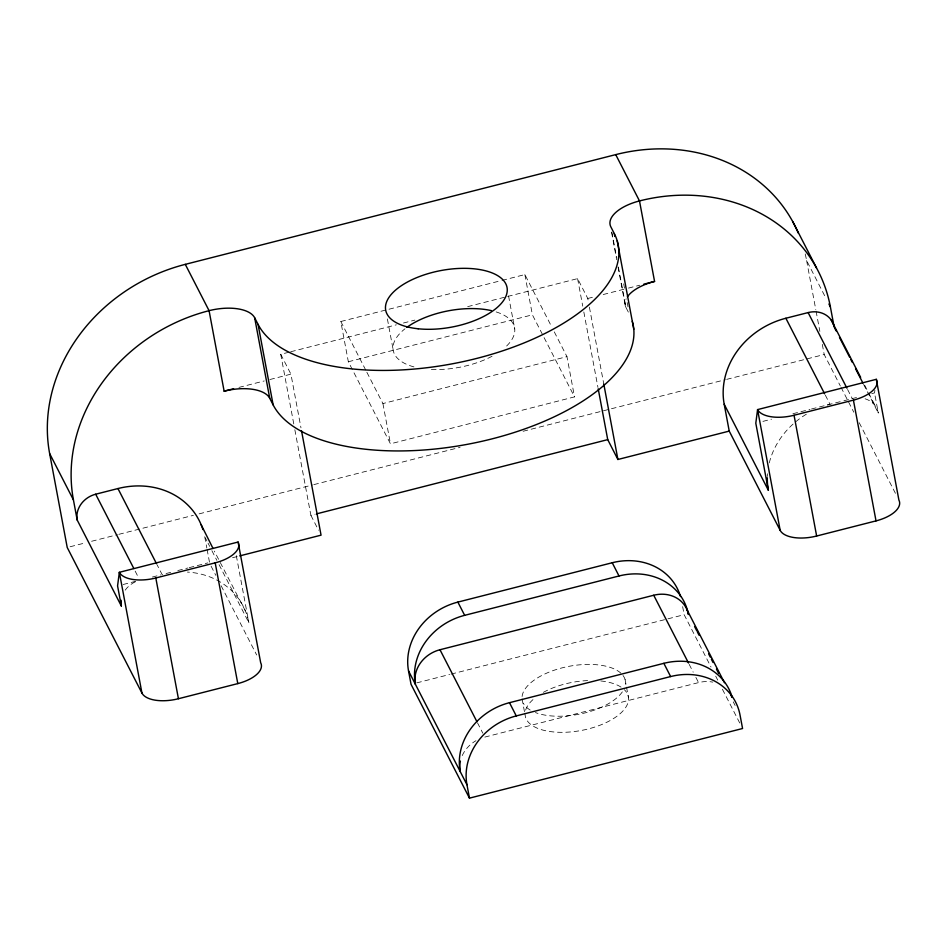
<?xml version="1.0" encoding="UTF-8"?>
<svg xmlns="http://www.w3.org/2000/svg" width="947" height="947" viewBox="0 0 947 947"><rect width="100%" height="100%" fill="white"/><g stroke="black" fill="none" stroke-linecap="round" stroke-linejoin="round"><path stroke-width="0.71" stroke-dasharray="4.74 3.55" d="M865.073 398.782A23.142 20.278 -27.2 0 1 878.307 413.058L874.543 392.922L874.898 390.211M352.355 369.567L348.342 361.754L340.813 321.507L500.608 280.762M502.028 280.407L524.863 274.583L551.604 326.679M293.771 423.925L280.738 354.296L289.297 352.118M290.729 351.751L396.343 324.833M403.469 323.01L414.893 320.098M467.7 306.639L506.231 296.813M507.651 296.447L577.587 278.619L587.779 298.471L588.324 301.371M238.975 387.394L264.249 380.954M269.871 379.522L290.93 374.148L300.968 427.819M587.779 298.471L594.799 296.683M603.215 294.529L627.092 288.444M628.488 288.089L639.722 285.225M348.342 361.754L532.392 314.83L574.509 396.888L390.46 443.812L353.018 370.881M366.88 372.301L382.919 403.564L566.969 356.64L574.509 396.888M70.09 546.762L85.869 542.749M91.599 541.282L117.404 534.7M118.837 534.333L193.389 515.334M199.119 513.866L312.38 484.994M313.812 484.627L460.053 447.351M523.123 431.264L725.272 379.723M726.704 379.368L824.198 354.509L840.344 385.985M294.848 429.725L310.876 515.31L315.15 514.221M123.146 584.5L135.658 581.304M152.36 577.043L160.706 574.912M170.661 572.379L162.103 574.557L157.131 564.885M177.799 570.556L187.79 568.011M189.222 567.644L207.772 562.92M762.939 421.379L771.497 419.201M792.911 413.732L810.028 409.376M811.461 409.009L842.534 401.09M843.931 400.735L856.455 397.539M871.761 393.632L874.543 392.922M232.571 557.724L239.709 555.901M416.763 682.87L449.647 674.489M451.08 674.122L684.148 614.698L711.008 667.031M484.817 737.086L698.555 682.598A30.86 27.037 -27.2 0 1 712.748 682.112M245.344 610.839L214.33 551.095M805.21 253.985A169.75 148.726 -27.2 0 1 806.619 260.591L825.938 298.222M864.658 385.192L867.997 391.703M868.671 393.005L875.359 406.038M863.593 384.375L878.307 413.058M847.589 389.477L852.276 398.604M841.019 387.299L853.815 412.217M859.201 422.705L896.217 494.843M825.334 395.159L830.01 404.274A77.157 67.604 -27.2 0 0 827.347 404.996M618.415 267.196L625.955 307.444L628.784 312.96M554.279 331.888L566.969 356.64M733.262 701.857L735.109 705.468M715.707 676.182L717.719 680.112M722.419 689.262L739.879 723.283M689.179 664.344L693.192 672.169M695.879 677.377L698.555 682.598M340.813 321.507L366.205 370.999M477.454 722.75L482.816 733.179M280.738 354.296L290.93 374.148M310.876 515.31L318.512 530.202M205.274 537.778L206.931 541.009M208.032 543.164L209.689 546.383M211.891 550.692L216.863 560.364M219.065 564.661L248.872 622.735A77.157 67.604 -27.2 0 0 187.399 572.083M211.086 566.152L215.774 575.303M221.136 585.743L256.661 654.969M135.161 571.112L138.499 577.634M806.619 260.591L815.805 309.716M816.077 311.161L819.865 331.391M822.304 344.388L824.198 354.509M623.694 283.875L624.499 288.184M627.198 302.555L628.003 306.875M682.645 606.648L684.148 614.698M611.821 231.968L616.533 257.122M611.573 232.394L616.686 259.715M618.036 266.9L625.032 304.271M589.401 307.171L603.795 384.056M577.587 278.619L582.748 306.177M583.826 311.977L597.948 387.406M625.091 679.532L626.263 685.782M626.512 687.131L628.524 697.868M524.863 274.583L532.392 314.83M508.551 295.938L514.742 329M522.069 698.874L524.496 711.848M524.756 713.186L525.502 717.21A52.464 24.468 -10.6 0 0 590.679 728.29A52.464 24.468 -10.6 0 0 624.322 689.676M387.394 318.95L393.041 349.135M382.919 403.564L390.46 443.812M236.312 555.64L248.872 622.735M204.718 536.712L206.837 548.005M207.097 549.414L209.476 562.127M496.157 311.918A61.733 28.789 -10.6 0 1 505.485 347.076M492.049 356.261A61.733 28.789 -10.6 0 1 429.867 369.366M413.946 366.903A61.733 28.789 -10.6 0 1 404.973 328.798M625.955 307.444A38.578 17.993 -10.6 0 1 626.192 298.79M767.342 476.436A77.157 67.604 -27.2 0 1 767.496 473.76M769.272 462.882A77.157 67.604 -27.2 0 1 807.874 413.306M125.193 590.147A23.142 20.278 -27.2 0 1 135.847 581.612M462.243 755.576A30.86 27.037 -27.2 0 1 475.962 740.696M623.008 675.483A52.464 24.468 -10.6 0 1 625.482 684.136M622.345 691.866A52.464 24.468 -10.6 0 1 535.422 712.546M530.178 710.025A52.464 24.468 -10.6 0 1 523.324 703.183M522.093 696.495A52.464 24.468 -10.6 0 1 564.672 667.233A52.464 24.468 -10.6 0 1 621.315 673.577M525.632 710.096A52.464 24.468 -10.6 0 1 532.96 699.608M543.365 692.34A52.464 24.468 -10.6 0 1 589.721 680.526M600.836 680.964A52.464 24.468 -10.6 0 1 622.143 687.865"/><path stroke-width="1.42" d="M49.646 453.577L73.428 499.898L77.192 520.021L121.346 606.044L117.57 585.909L119.346 572.308L238.088 542.039L260.685 662.793A30.86 14.394 -10.6 0 1 237.792 683.604L178.427 698.732A30.86 14.394 -10.6 0 1 141.943 693.074L67.225 547.496L49.646 453.577A169.75 148.726 -27.2 0 1 185.292 264.355L615.728 154.621A169.75 148.726 -27.2 0 1 798.309 233.116M185.292 264.355L209.074 310.675L224.131 391.182L233.578 388.767M643.771 284.195L654.566 281.437L639.497 200.93L615.728 154.621M77.192 520.021A23.142 20.278 -27.2 0 1 95.683 494.216L117.949 488.545A77.157 67.604 -27.2 0 1 202.918 529.551M724.206 404.262L768.36 490.286L755.801 423.202L757.576 409.601L876.306 379.321L898.904 500.087A30.86 14.394 -10.6 0 1 876.022 520.886L816.645 536.026A30.86 14.394 -10.6 0 1 780.174 530.356L729.226 431.098L724.206 404.262A77.157 67.604 -27.2 0 1 785.868 318.251L808.122 312.581A23.142 20.278 -27.2 0 1 834.153 327.035L830.389 306.899L828.909 304.011M316.582 513.854L607.725 439.633L617.906 459.484L729.226 431.098M239.709 555.901L321.057 535.162L301.513 430.719M141.943 693.074L119.346 572.308A30.86 14.394 -10.6 0 0 155.817 577.978L215.194 562.838A30.86 14.394 -10.6 0 0 238.088 542.039M780.174 530.356L757.576 409.601A30.86 14.394 -10.6 0 0 794.048 415.26L853.413 400.131A30.86 14.394 -10.6 0 0 876.306 379.321M460.396 761.08A30.86 27.037 -27.2 0 0 460.159 771.485A61.733 54.086 -27.2 0 1 509.486 702.686L663.847 663.326L670.63 676.56A61.733 54.086 -27.2 0 1 740.045 715.092L742.566 728.515L469.463 798.143L411.045 684.326L408.536 670.914A61.733 54.086 -27.2 0 1 457.863 602.103L612.224 562.743A61.733 54.086 -27.2 0 1 680.491 596.527M464.657 615.337L619.018 575.977A61.733 54.086 -27.2 0 1 688.433 614.52A30.86 27.037 -27.2 0 0 653.726 595.249L439.988 649.737A30.86 27.037 -27.2 0 0 415.331 684.148A61.733 54.086 -27.2 0 1 464.657 615.337L457.863 602.103M469.463 798.143L466.954 784.72A61.733 54.086 -27.2 0 1 516.269 715.92L670.63 676.56M792.71 221.574L816.492 267.894M831.206 320.027L860.645 377.368M834.828 328.337L836.165 330.941M839.504 337.463L849.542 357.007M850.88 359.611L852.217 362.228M855.567 368.738L862.918 383.073M808.122 312.581L846.926 388.175M785.868 318.251L824.659 393.845M614.816 236.43L614.283 233.554L610.886 226.937A38.578 17.993 -10.6 0 1 639.497 200.93A169.75 148.726 -27.2 0 1 830.389 306.899M687.013 609.761L724.491 682.763M694.589 626.523L696.838 630.891M697.394 631.98L699.075 635.259M708.605 653.821L710.286 657.1M711.398 659.278L713.079 662.557M716.441 669.103L718.69 673.471M653.726 595.249L688.516 663.042M612.224 562.743L619.018 575.977M509.486 702.686L516.269 715.92M439.988 649.737L476.791 721.436M73.428 499.898A169.75 148.726 -27.2 0 1 209.074 310.675A38.578 17.993 -10.6 0 1 254.66 317.754L258.058 324.371L273.127 404.878A185.186 86.366 -10.6 0 0 483.941 440.84A185.186 86.366 -10.6 0 0 632.288 321.376M254.66 317.754L269.729 398.261L273.127 404.878M408.536 670.914L466.954 784.72M117.949 488.545L156.586 563.808M95.683 494.216L133.823 568.508M201.19 524.816L213.016 548.467M853.413 400.131L876.022 520.886M794.048 415.26L816.645 536.026M617.219 240.869L633.792 329.272M603.795 384.056L617.906 459.484M598.22 388.862L607.725 439.633M215.194 562.838L237.792 683.604M155.817 577.978L178.427 698.732M406.902 327.331A61.733 28.789 -10.6 0 1 491.422 310.64M627.352 296.849A38.578 17.993 -10.6 0 1 654.566 281.437M224.131 391.182A38.578 17.993 -10.6 0 1 269.729 398.261M614.283 233.554A185.186 86.366 -10.6 0 1 476.921 358.368A185.186 86.366 -10.6 0 1 258.058 324.371M121.346 606.044A23.142 20.278 -27.2 0 1 121.169 600.28M768.36 490.286A77.157 67.604 -27.2 0 1 767.307 477.762M663.847 663.326A61.733 54.086 -27.2 0 1 732.114 697.099M730.729 694.767A30.86 27.037 -27.2 0 1 731.853 697.11M418.148 328.775A61.733 28.789 -10.6 0 0 507.213 288.752A61.733 28.789 -10.6 0 0 413.721 278.927A61.733 28.789 -10.6 0 0 418.148 328.775"/></g></svg>
